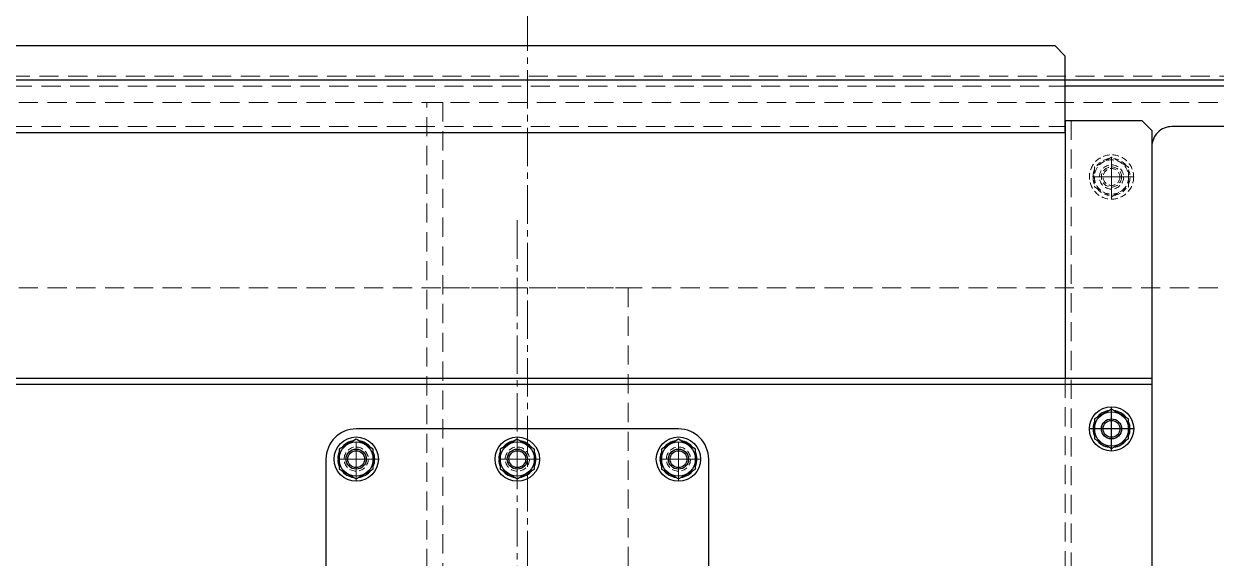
# Model space of a CAD drawing. Header units: millimetres. Extents: x 0 to 51411, y 0 to 16902.
# Drawn here: x 4179 to 4771, y 13557 to 13822 of the extents above; entities that cross this region are included whole.
import ezdxf

# ---------------------------------------------------------------- set-up
doc = ezdxf.new("R2010")
doc.units = ezdxf.units.MM
doc.linetypes.add('CENTER2', pattern=[28.575, 19.05, -3.175, 3.175, -3.175])
doc.linetypes.add('HIDDEN2', pattern=[4.7625, 3.175, -1.5875])
for name, color, linetype, lineweight in [('01_外形線', 7, 'Continuous', 25), ('03_かくれ線', 6, 'HIDDEN2', 13), ('04_中心線', 1, 'CENTER2', 9)]:
    doc.layers.add(name, color=color, linetype=linetype, lineweight=lineweight)

# ---------------------------------------------------------------- blocks, each defined once
blk = doc.blocks.new('*U1425')
at = {"layer": '04_中心線', "color": 0, "linetype": 'CENTER2', "transparency": 16777216}
for p, q in [((0, 1.2), (0, 9.5)), ((-9.5, 0), (-1.2, 0)), ((1.2, 0), (9.5, 0)), ((0, -9.5), (0, -1.2))]:
    blk.add_line(p, q, dxfattribs=at)
at = {"layer": '04_中心線', "color": 0, "linetype": 'Continuous', "transparency": 16777216}
for p, q in [((-0.6, 0), (0.6, 0)), ((0, -0.6), (0, 0.6))]:
    blk.add_line(p, q, dxfattribs=at)
blk = doc.blocks.new('*U1590')
at = {"layer": '04_中心線', "color": 0, "linetype": 'CENTER2', "transparency": 16777216}
for p, q in [((0, 45), (0, 228.5)), ((-228.5, 0), (-45, 0)), ((45, 0), (228.5, 0)), ((0, -228.5), (0, -45))]:
    blk.add_line(p, q, dxfattribs=at)
at = {"layer": '04_中心線', "color": 0, "linetype": 'Continuous', "transparency": 16777216}
for p, q in [((0, -22.5), (0, 22.5)), ((-22.5, 0), (22.5, 0))]:
    blk.add_line(p, q, dxfattribs=at)

msp = doc.modelspace()

# ---------------------------------------------------------------- linework, layer by layer
at = {"layer": '01_外形線', "transparency": 33554508}
for p, q in [((4691.467, 13810.911), (3607.467, 13810.911)), ((4696.467, 13805.911), (4691.467, 13810.911)), ((4696.467, 13767.912), (4696.467, 13805.911)), ((4696.467, 13773.911), (4734.467, 13773.911)), ((4696.467, 13773.911), (4696.467, 13645.912)), ((4734.467, 13773.911), (4739.467, 13768.911)), ((4739.467, 13768.911), (4739.467, 13222.911)), ((3602.467, 13767.911), (4696.467, 13767.912)), ((4739.467, 13645.912), (3559.467, 13645.912)), ((4739.467, 13642.912), (3559.467, 13642.912)), ((4504.467, 13620.912), (4344.467, 13620.912)), ((4329.467, 13605.912), (4329.467, 13385.912)), ((4519.467, 13536.782), (4519.467, 13605.912))]:
    msp.add_line(p, q, dxfattribs=at)
at = {"layer": '01_外形線'}
for p, q in [((5425.467, 13793.91), (3433.467, 13793.91)), ((5429.467, 13790.91), (4696.467, 13790.91))]:
    msp.add_line(p, q, dxfattribs=at)
msp.add_lwpolyline([(4739.467, 13760.909), (4739.467, 13230.911, 0.4142136), (4749.467, 13220.911), (5437.467, 13220.911, 0.4142136), (5447.467, 13230.911), (5447.467, 13760.909, 0.4142136), (5437.467, 13770.909), (4749.467, 13770.909, 0.4142136)], format="xyb", close=True, dxfattribs=at)
at = {"layer": '01_外形線', "transparency": 33554508}
for points in [[(4719.467, 13630.726), (4710.967, 13625.818)], [(4719.467, 13609.911), (4719.467, 13631.911)], [(4727.967, 13625.818), (4719.467, 13630.726)], [(4730.467, 13620.911), (4708.467, 13620.911)], [(4710.967, 13621.286), (4710.275, 13621.286)], [(4710.967, 13625.818), (4710.967, 13616.003)], [(4727.967, 13616.003), (4727.967, 13625.818)], [(4344.467, 13615.727), (4335.967, 13610.819)], [(4352.967, 13610.819), (4344.467, 13615.727)], [(4424.467, 13615.727), (4415.967, 13610.819)], [(4432.967, 13610.819), (4424.467, 13615.727)], [(4504.467, 13615.727), (4495.967, 13610.819)], [(4512.967, 13610.819), (4504.467, 13615.727)], [(4710.967, 13620.536), (4710.275, 13620.536)], [(4710.967, 13616.003), (4719.467, 13611.096)], [(4719.467, 13611.096), (4727.967, 13616.003)], [(4335.967, 13610.819), (4335.967, 13601.004)], [(4352.967, 13601.004), (4352.967, 13610.819)], [(4415.967, 13610.819), (4415.967, 13601.004)], [(4432.967, 13601.004), (4432.967, 13610.819)], [(4495.967, 13610.819), (4495.967, 13601.004)], [(4512.967, 13601.004), (4512.967, 13610.819)], [(4335.967, 13606.287), (4335.275, 13606.287)], [(4335.967, 13605.537), (4335.275, 13605.537)], [(4415.967, 13606.287), (4415.275, 13606.287)], [(4415.967, 13605.537), (4415.275, 13605.537)], [(4495.967, 13606.287), (4495.275, 13606.287)], [(4495.967, 13605.537), (4495.275, 13605.537)], [(4335.967, 13601.004), (4344.467, 13596.097)], [(4344.467, 13596.097), (4352.967, 13601.004)], [(4415.967, 13601.004), (4424.467, 13596.097)], [(4424.467, 13596.097), (4432.967, 13601.004)], [(4495.967, 13601.004), (4504.467, 13596.097)], [(4504.467, 13596.097), (4512.967, 13601.004)]]:
    msp.add_lwpolyline(points, dxfattribs=at)
for points in [[(4718.265, 13630.032, 0.1988668), (4712.169, 13626.512)], [(4726.765, 13626.512, 0.1988668), (4720.669, 13630.032)], [(4710.967, 13624.431, 0.0881874), (4710.275, 13621.286)], [(4727.967, 13617.391, 0.1988668), (4727.967, 13624.431)], [(4343.265, 13615.033, 0.1988668), (4337.169, 13611.513)], [(4351.765, 13611.513, 0.1988668), (4345.669, 13615.033)], [(4423.265, 13615.033, 0.1988668), (4417.169, 13611.513)], [(4431.765, 13611.513, 0.1988668), (4425.669, 13615.033)], [(4503.265, 13615.033, 0.1988668), (4497.169, 13611.513)], [(4511.765, 13611.513, 0.1988668), (4505.669, 13615.033)], [(4710.275, 13620.536, 0.0881874), (4710.967, 13617.391)], [(4712.169, 13615.31, 0.1988668), (4718.265, 13611.79)], [(4720.669, 13611.79, 0.1988668), (4726.765, 13615.31)], [(4335.967, 13609.432, 0.0881874), (4335.275, 13606.287)], [(4352.967, 13602.392, 0.1988668), (4352.967, 13609.432)], [(4415.967, 13609.432, 0.0881874), (4415.275, 13606.287)], [(4432.967, 13602.392, 0.1988668), (4432.967, 13609.432)], [(4495.967, 13609.432, 0.0881874), (4495.275, 13606.287)], [(4512.967, 13602.392, 0.1988668), (4512.967, 13609.432)], [(4335.275, 13605.537, 0.0881874), (4335.967, 13602.392)], [(4415.275, 13605.537, 0.0881874), (4415.967, 13602.392)], [(4495.275, 13605.537, 0.0881874), (4495.967, 13602.392)], [(4337.169, 13600.31, 0.1988668), (4343.265, 13596.79)], [(4345.669, 13596.79, 0.1988668), (4351.765, 13600.31)], [(4417.169, 13600.31, 0.1988668), (4423.265, 13596.79)], [(4425.669, 13596.79, 0.1988668), (4431.765, 13600.31)], [(4497.169, 13600.31, 0.1988668), (4503.265, 13596.79)], [(4505.669, 13596.79, 0.1988668), (4511.765, 13600.31)]]:
    msp.add_lwpolyline(points, format="xyb", dxfattribs=at)
for centre, radius in [((4719.467, 13620.911), 11), ((4719.467, 13620.911), 8.5), ((4719.467, 13620.911), 5), ((4719.467, 13620.911), 4.188), ((4344.467, 13605.912), 11), ((4424.467, 13605.912), 11), ((4504.467, 13605.912), 11), ((4344.467, 13605.912), 8.5), ((4344.467, 13605.912), 5), ((4344.467, 13605.912), 4.188), ((4424.467, 13605.912), 8.5), ((4424.467, 13605.912), 5), ((4424.467, 13605.912), 4.188), ((4504.467, 13605.912), 8.5), ((4504.467, 13605.912), 5), ((4504.467, 13605.912), 4.188)]:
    msp.add_circle(centre, radius, dxfattribs=at)
for centre, start, end in [((4344.467, 13605.912), 90, 180), ((4504.467, 13605.912), 0, 90)]:
    msp.add_arc(centre, 15, start, end, dxfattribs=at)
at = {"layer": '03_かくれ線', "ltscale": 3}
for p, q in [((5425.467, 13795.91), (3433.467, 13795.91)), ((3602.467, 13790.91), (4696.467, 13790.91)), ((5429.467, 13782.91), (3429.467, 13782.91)), ((4379.467, 13208.91), (4379.467, 13782.91)), ((4379.467, 13782.91), (4387.467, 13782.91)), ((4387.467, 13782.91), (4387.467, 13208.91)), ((5429.467, 13690.91), (3429.467, 13690.91)), ((4387.467, 13690.91), (4479.467, 13690.91)), ((4479.467, 13690.91), (4479.467, 13300.91))]:
    msp.add_line(p, q, dxfattribs=at)
at = {"layer": '03_かくれ線', "ltscale": 3, "transparency": 33554508}
for p, q in [((3602.467, 13770.911), (4696.467, 13770.912)), ((4699.467, 13773.911), (4699.467, 13217.911)), ((4696.467, 13645.912), (4696.467, 13345.911))]:
    msp.add_line(p, q, dxfattribs=at)
at = {"layer": '03_かくれ線', "transparency": 33554508}
for points in [[(4719.467, 13755.725), (4710.967, 13750.817)], [(4727.967, 13750.817), (4719.467, 13755.725)], [(4710.967, 13746.285), (4710.275, 13746.285)], [(4710.967, 13745.535), (4710.275, 13745.535)], [(4710.967, 13750.817), (4710.967, 13741.003)], [(4727.967, 13741.003), (4727.967, 13750.817)], [(4710.967, 13741.003), (4719.467, 13736.095)], [(4719.467, 13736.095), (4727.967, 13741.003)]]:
    msp.add_lwpolyline(points, dxfattribs=at)
for points in [[(4718.265, 13755.031, 0.1988668), (4712.169, 13751.511)], [(4726.765, 13751.511, 0.1988668), (4720.669, 13755.031)], [(4710.967, 13749.43, 0.0881874), (4710.275, 13746.285)], [(4710.275, 13745.535, 0.0881874), (4710.967, 13742.39)], [(4727.967, 13742.39, 0.1988668), (4727.967, 13749.43)], [(4712.169, 13740.309, 0.1988668), (4718.265, 13736.789)], [(4720.669, 13736.789, 0.1988668), (4726.765, 13740.309)]]:
    msp.add_lwpolyline(points, format="xyb", dxfattribs=at)
for centre, radius in [((4719.467, 13745.91), 11), ((4719.467, 13745.91), 8.5), ((4719.467, 13745.91), 5), ((4719.467, 13745.91), 4.188), ((4344.467, 13605.912), 6), ((4424.467, 13605.912), 6), ((4504.467, 13605.912), 6)]:
    msp.add_circle(centre, radius, dxfattribs=at)
at = {"layer": '03_かくれ線'}
msp.add_circle((4719.467, 13745.91), 6, dxfattribs=at)
at = {"layer": '04_中心線'}
msp.add_line((4429.467, 15942.044), (4429.467, 13163.752), dxfattribs=at)
at = {"layer": '04_中心線', "transparency": 33554508}
for points in [[(4719.467, 13734.91), (4719.467, 13756.91)], [(4730.467, 13745.91), (4708.467, 13745.91)], [(4344.467, 13594.912), (4344.467, 13616.912)], [(4424.467, 13594.912), (4424.467, 13616.912)], [(4504.467, 13594.912), (4504.467, 13616.912)], [(4355.467, 13605.912), (4333.467, 13605.912)], [(4435.467, 13605.912), (4413.467, 13605.912)], [(4515.467, 13605.912), (4493.467, 13605.912)]]:
    msp.add_lwpolyline(points, dxfattribs=at)

# ---------------------------------------------------------------- block references
at = {"layer": '04_中心線', "linetype": 'CENTER2', "rotation": 270}
msp.add_blockref('*U1425', (4719.467, 13745.91), dxfattribs=at)
at = {"layer": '04_中心線', "linetype": 'CENTER2', "transparency": 33554508, "rotation": 270}
msp.add_blockref('*U1590', (4424.467, 13495.912), dxfattribs=at)

doc.saveas('drawing.dxf')
